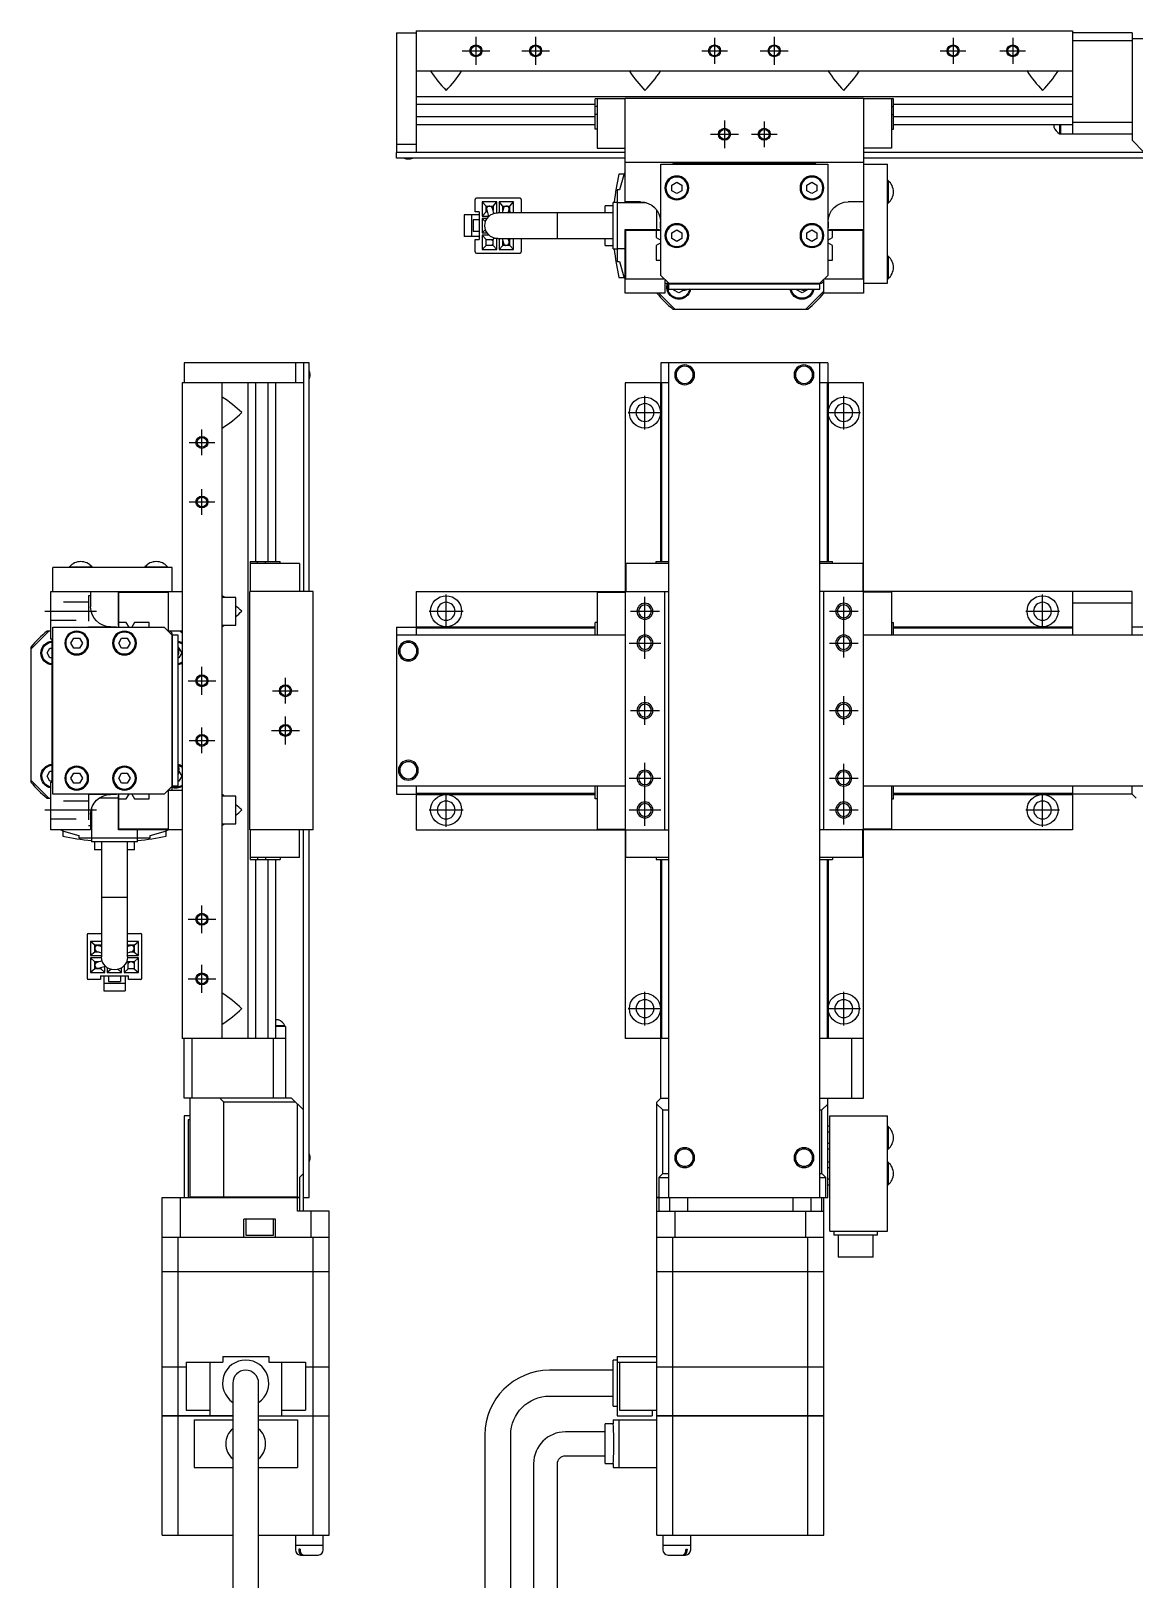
# Model space of a CAD drawing. Extents: x 0 to 1016, y -8 to 595.
# Drawn here: x 0 to 277.4, y 200.9 to 590.4 of the extents above; entities that cross this region are included whole.
import ezdxf

# ---------------------------------------------------------------- set-up
doc = ezdxf.new("R2010")
doc.units = 0
doc.header["$LTSCALE"] = 0.5
doc.linetypes.add('CENTER', pattern=[50.8, 31.75, -6.35, 6.35, -6.35])
doc.linetypes.add('DASHED', pattern=[19.05, 12.7, -6.35])
for name, color, linetype in [('MSM_CENTER', 1, 'CENTER'), ('MSM_CONTINUOUS', 7, 'CONTINUOUS'), ('MSM_DASHED', 4, 'DASHED'), ('MSM_NARROW', 5, 'CONTINUOUS')]:
    doc.layers.add(name, color=color, linetype=linetype)

msp = doc.modelspace()

# ---------------------------------------------------------------- linework, layer by layer
at = {"layer": 'MSM_CENTER'}
for p, q in [((111.91, 588.92), (111.91, 581.92)), ((126.91, 588.92), (126.91, 581.92)), ((171.91, 588.65), (171.91, 582.19)), ((186.91, 588.92), (186.91, 581.92)), ((231.91, 588.65), (231.91, 582.19)), ((246.91, 588.65), (246.91, 582.19)), ((108.41, 585.42), (115.41, 585.42)), ((123.41, 585.42), (130.41, 585.42)), ((168.68, 585.42), (175.14, 585.42)), ((183.41, 585.42), (190.41, 585.42)), ((228.68, 585.42), (235.14, 585.42)), ((243.68, 585.42), (250.14, 585.42)), ((174.41, 567.92), (174.41, 560.92)), ((184.41, 567.65), (184.41, 561.19)), ((170.91, 564.42), (177.91, 564.42)), ((181.18, 564.42), (187.64, 564.42)), ((154.41, 490.14), (154.41, 498.64)), ((204.41, 490.14), (204.41, 498.64)), ((150.16, 494.39), (158.66, 494.39)), ((200.16, 494.39), (208.66, 494.39)), ((43, 483.66), (43, 490.12)), ((39.77, 486.89), (46.23, 486.89)), ((39.77, 471.89), (46.23, 471.89)), ((43, 468.66), (43, 475.12)), ((104.41, 440.14), (104.41, 448.64)), ((154.41, 432.39), (154.41, 448.01)), ((204.41, 432.77), (204.41, 448.01)), ((254.41, 440.14), (254.41, 448.64)), ((3.5, 444.39), (16.5, 444.39)), ((100.16, 444.39), (108.66, 444.39)), ((150.79, 444.39), (158.03, 444.39)), ((200.79, 444.39), (208.03, 444.39)), ((250.16, 444.39), (258.66, 444.39)), ((150.41, 436.39), (158.41, 436.39)), ((200.79, 436.39), (208.03, 436.39)), ((43, 423.39), (43, 430.39)), ((39.5, 426.89), (46.5, 426.89)), ((64, 421.16), (64, 427.62)), ((60.77, 424.39), (67.23, 424.39)), ((154.41, 415.77), (154.41, 423.01)), ((204.41, 415.77), (204.41, 423.01)), ((64, 410.89), (64, 417.89)), ((150.79, 419.39), (158.03, 419.39)), ((200.79, 419.39), (208.03, 419.39)), ((43, 408.66), (43, 415.12)), ((60.5, 414.39), (67.5, 414.39)), ((39.77, 411.89), (46.23, 411.89)), ((154.41, 390.39), (154.41, 406.39)), ((204.41, 390.77), (204.41, 406.01)), ((150.41, 402.39), (158.41, 402.39)), ((200.79, 402.39), (208.03, 402.39)), ((104.41, 390.14), (104.41, 398.64)), ((254.41, 390.14), (254.41, 398.64)), ((3.5, 394.39), (16.5, 394.39)), ((100.16, 394.39), (108.66, 394.39)), ((150.41, 394.39), (158.41, 394.39)), ((200.79, 394.39), (208.03, 394.39)), ((250.16, 394.39), (258.66, 394.39)), ((43, 363.39), (43, 370.39)), ((39.5, 366.89), (46.5, 366.89)), ((43, 348.39), (43, 355.39)), ((39.5, 351.89), (46.5, 351.89)), ((154.41, 340.14), (154.41, 348.64)), ((204.41, 340.14), (204.41, 348.64)), ((150.16, 344.39), (158.66, 344.39)), ((200.16, 344.39), (208.66, 344.39))]:
    msp.add_line(p, q, dxfattribs=at)
at = {"layer": 'MSM_CONTINUOUS'}
for p, q in [((91.91, 589.92), (96.91, 589.92)), ((91.91, 589.92), (91.91, 559.92)), ((96.91, 590.42), (261.91, 590.42)), ((96.91, 590.42), (96.91, 559.92)), ((261.91, 590.42), (261.91, 564.42)), ((276.91, 589.92), (261.91, 589.92)), ((276.91, 589.92), (276.91, 562.92)), ((281.41, 588.42), (276.91, 588.42)), ((276.91, 587.92), (261.91, 587.92)), ((96.91, 580.42), (261.91, 580.42)), ((100.67, 580.42), (100.51, 580.29)), ((108.15, 580.42), (108.31, 580.29)), ((150.67, 580.42), (150.51, 580.29)), ((158.15, 580.42), (158.31, 580.29)), ((200.67, 580.42), (200.51, 580.29)), ((208.15, 580.42), (208.31, 580.29)), ((250.67, 580.42), (250.51, 580.29)), ((258.15, 580.42), (258.31, 580.29)), ((96.91, 573.92), (261.91, 573.92)), ((141.91, 565.72), (141.91, 573.32)), ((149.41, 573.32), (141.91, 573.32)), ((142.41, 573.32), (142.41, 560.92)), ((209.41, 573.42), (149.41, 573.42)), ((149.41, 547.42), (149.41, 573.42)), ((209.41, 573.42), (209.41, 524.42)), ((216.91, 573.32), (209.41, 573.32)), ((216.41, 573.32), (216.41, 560.92)), ((216.91, 565.72), (216.91, 573.32)), ((96.91, 571.96), (141.91, 571.96)), ((96.91, 568.88), (141.91, 568.88)), ((142.41, 571.45), (141.91, 571.45)), ((142.41, 569.4), (141.91, 569.4)), ((216.41, 571.45), (216.91, 571.45)), ((216.41, 569.4), (216.91, 569.4)), ((216.91, 571.96), (261.91, 571.96)), ((216.91, 568.88), (261.91, 568.88)), ((96.91, 566.92), (141.91, 566.92)), ((142.41, 565.72), (141.91, 565.72)), ((216.41, 565.72), (216.91, 565.72)), ((216.91, 566.92), (261.91, 566.92)), ((257.26, 566.92), (257.26, 566.21)), ((258.71, 566.92), (258.71, 564.56)), ((258.91, 566.92), (258.91, 564.42)), ((276.91, 567.42), (261.91, 567.42)), ((91.91, 561.92), (96.91, 561.92)), ((258.71, 564.56), (258.91, 564.56)), ((276.91, 564.42), (258.91, 564.42)), ((279.91, 559.92), (276.91, 562.92)), ((91.91, 559.92), (149.41, 559.92)), ((91.91, 559.82), (92.01, 559.92)), ((91.91, 558.42), (91.91, 559.82)), ((149.41, 558.42), (91.91, 558.42)), ((142.41, 560.92), (149.41, 560.92)), ((149.41, 557.42), (209.41, 557.42)), ((161.41, 557.42), (161.41, 557.12)), ((161.41, 557.12), (197.41, 557.12)), ((161.66, 557.12), (161.66, 557.42)), ((164.16, 557.42), (164.16, 557.12)), ((192.66, 557.12), (192.66, 557.42)), ((195.16, 557.42), (195.16, 557.12)), ((197.41, 557.12), (197.41, 557.42)), ((216.41, 560.92), (209.41, 560.92)), ((209.41, 559.92), (310.41, 559.92)), ((301.91, 558.42), (209.41, 558.42)), ((149.16, 554.42), (147.84, 554.42)), ((149.11, 554.25), (148.01, 550.42)), ((158.41, 528.92), (158.41, 556.92)), ((158.41, 556.92), (200.41, 556.92)), ((200.41, 556.92), (200.41, 528.92)), ((209.41, 556.92), (215.41, 556.92)), ((215.41, 526.92), (215.41, 556.92)), ((148.01, 550.42), (147.41, 550.42)), ((147.41, 550.42), (147.41, 532.42)), ((161.16, 551.64), (162.41, 552.36)), ((161.16, 550.2), (161.16, 551.64)), ((162.41, 549.48), (161.16, 550.2)), ((162.41, 552.36), (163.66, 551.64)), ((163.66, 550.2), (162.41, 549.48)), ((163.66, 551.64), (163.66, 550.2)), ((195.16, 551.64), (196.41, 552.36)), ((195.16, 550.2), (195.16, 551.64)), ((196.41, 549.48), (195.16, 550.2)), ((196.41, 552.36), (197.66, 551.64)), ((197.66, 550.2), (196.41, 549.48)), ((197.66, 551.64), (197.66, 550.2)), ((215.57, 552.77), (215.41, 552.77)), ((215.57, 552.77), (215.57, 547.07)), ((111.71, 544.92), (111.71, 548.02)), ((123.01, 548.32), (112.01, 548.32)), ((117.16, 547.42), (113.51, 547.42)), ((113.51, 547.42), (113.51, 543.82)), ((114.46, 546.37), (113.51, 547.42)), ((114.46, 544.87), (114.46, 546.37)), ((114.46, 546.37), (116.21, 546.37)), ((114.61, 545.42), (115.09, 543.7)), ((115.84, 546.37), (116.21, 546)), ((116.42, 544.52), (116.06, 545.82)), ((116.21, 546.37), (117.16, 547.42)), ((116.21, 546.37), (116.21, 545.28)), ((117.16, 544.66), (117.16, 547.42)), ((121.31, 547.42), (117.76, 547.42)), ((117.76, 547.42), (117.76, 544.67)), ((118.66, 546.37), (117.76, 547.42)), ((118.82, 545.83), (118.47, 544.67)), ((118.66, 545.31), (118.66, 546.37)), ((118.66, 546.37), (120.41, 546.37)), ((120.04, 546.37), (120.41, 546)), ((120.04, 544.67), (120.25, 545.41)), ((120.41, 546.37), (121.31, 547.42)), ((120.41, 544.87), (120.41, 546.37)), ((121.31, 544.67), (121.31, 547.42)), ((123.31, 548.02), (123.31, 544.67)), ((144.41, 544.67), (144.41, 546.42)), ((146.41, 546.42), (144.41, 546.42)), ((146.41, 535.6), (146.41, 547.24)), ((147.41, 547.24), (146.41, 547.24)), ((154.76, 547.2), (147.41, 547.2)), ((153.31, 547.42), (149.41, 547.42)), ((209.41, 547.42), (205.51, 547.42)), ((215.41, 547.07), (215.57, 547.07)), ((112.71, 544.12), (108.91, 544.12)), ((108.91, 544.12), (108.91, 538.72)), ((110.82, 544.12), (110.82, 538.72)), ((111.21, 542.92), (111.21, 539.92)), ((112.71, 542.92), (111.21, 542.92)), ((112.71, 544.92), (111.71, 544.92)), ((112.71, 544.92), (112.71, 537.92)), ((114.46, 544.87), (113.51, 543.82)), ((113.51, 543.82), (115.06, 543.82)), ((114.7, 543.22), (113.51, 543.22)), ((113.51, 543.22), (113.51, 539.62)), ((114.3, 542.35), (113.51, 543.22)), ((114.77, 544.87), (114.46, 544.87)), ((116.37, 544.69), (116.51, 544.54)), ((146.41, 544.67), (117.41, 544.67)), ((120.09, 544.87), (120.41, 544.87)), ((120.41, 545.25), (120.12, 544.96)), ((120.41, 544.87), (120.58, 544.67)), ((132.41, 538.17), (132.41, 544.67)), ((157.41, 540.42), (157.41, 545.28)), ((157.41, 545.28), (157.41, 545.28)), ((158.31, 540.92), (158.31, 542.42)), ((200.51, 542.42), (200.51, 540.92)), ((112.71, 538.72), (108.91, 538.72)), ((112.71, 539.92), (111.21, 539.92)), ((111.71, 537.92), (112.71, 537.92)), ((111.71, 534.82), (111.71, 537.92)), ((114.3, 540.49), (113.51, 539.62)), ((113.51, 539.62), (114.7, 539.62)), ((113.51, 539.02), (113.51, 535.42)), ((114.46, 537.97), (113.51, 539.02)), ((115.22, 539.02), (113.51, 539.02)), ((114.46, 537.97), (116.21, 537.97)), ((114.46, 536.47), (114.46, 537.97)), ((115.84, 537.97), (116.21, 537.6)), ((116.21, 537.97), (116.51, 538.3)), ((116.21, 536.47), (116.21, 537.97)), ((117.16, 535.42), (117.16, 538.18)), ((117.41, 538.17), (146.41, 538.17)), ((117.76, 538.17), (117.76, 535.42)), ((118.47, 538.17), (118.82, 537.01)), ((120.25, 537.43), (120.04, 538.17)), ((120.41, 537.97), (120.09, 537.97)), ((120.12, 537.89), (120.41, 537.6)), ((120.41, 537.97), (120.58, 538.17)), ((120.41, 536.47), (120.41, 537.97)), ((121.31, 535.42), (121.31, 538.17)), ((123.31, 538.17), (123.31, 534.82)), ((144.41, 536.42), (144.41, 538.17)), ((149.41, 524.42), (149.41, 540.42)), ((149.41, 540.42), (158.01, 540.42)), ((149.61, 527.92), (149.61, 540.32)), ((149.61, 540.32), (158.41, 540.32)), ((157.21, 540.32), (157.21, 538.45)), ((157.21, 538.45), (158.4, 537.76)), ((158.01, 540.42), (158.01, 540.32)), ((158.41, 540.92), (158.31, 540.92)), ((161.16, 539.64), (162.41, 540.36)), ((161.16, 538.2), (161.16, 539.64)), ((162.41, 537.48), (161.16, 538.2)), ((162.41, 540.36), (163.66, 539.64)), ((163.66, 538.2), (162.41, 537.48)), ((163.66, 539.64), (163.66, 538.2)), ((195.16, 539.64), (196.41, 540.36)), ((195.16, 538.2), (195.16, 539.64)), ((196.41, 537.48), (195.16, 538.2)), ((196.41, 540.36), (197.66, 539.64)), ((197.66, 538.2), (196.41, 537.48)), ((197.66, 539.64), (197.66, 538.2)), ((200.51, 540.92), (200.41, 540.92)), ((200.41, 540.32), (209.21, 540.32)), ((200.42, 537.76), (201.61, 538.45)), ((200.81, 540.32), (200.81, 540.42)), ((200.81, 540.42), (209.41, 540.42)), ((201.61, 538.45), (201.61, 540.32)), ((209.21, 540.32), (209.21, 527.92)), ((112.01, 534.52), (123.01, 534.52)), ((114.46, 536.47), (113.51, 535.42)), ((113.51, 535.42), (117.16, 535.42)), ((116.21, 536.47), (114.46, 536.47)), ((116.21, 536.85), (115.84, 536.47)), ((116.21, 536.47), (117.16, 535.42)), ((118.66, 536.47), (117.76, 535.42)), ((117.76, 535.42), (121.31, 535.42)), ((118.66, 536.47), (118.66, 537.53)), ((120.41, 536.47), (118.66, 536.47)), ((120.41, 536.85), (120.04, 536.47)), ((120.41, 536.47), (121.31, 535.42)), ((144.41, 536.42), (146.41, 536.42)), ((146.41, 535.6), (147.41, 535.6)), ((147.41, 535.64), (149.41, 535.64)), ((158.4, 537.08), (157.21, 536.4)), ((157.21, 536.4), (157.21, 532.72)), ((201.61, 536.4), (200.42, 537.08)), ((201.61, 532.72), (201.61, 536.4)), ((215.57, 533.77), (215.41, 533.77)), ((215.57, 533.77), (215.57, 528.07)), ((147.41, 532.42), (148.01, 532.42)), ((148.01, 532.42), (149.11, 528.59)), ((157.21, 532.72), (158.41, 532.72)), ((200.41, 532.72), (201.61, 532.72)), ((147.84, 528.42), (149.16, 528.42)), ((159.41, 527.92), (149.61, 527.92)), ((160.41, 526.92), (158.41, 528.92)), ((159.61, 527.72), (159.41, 527.72)), ((159.41, 527.72), (159.41, 524.42)), ((159.41, 526.92), (198.91, 526.92)), ((160.41, 525.42), (160.41, 526.92)), ((160.41, 526.82), (198.41, 526.82)), ((200.41, 528.92), (198.41, 526.92)), ((198.41, 525.42), (198.41, 526.92)), ((198.91, 526.92), (199.41, 527.42)), ((199.41, 527.72), (199.21, 527.72)), ((209.21, 527.92), (199.41, 527.92)), ((199.41, 524.42), (199.41, 527.72)), ((209.41, 526.92), (215.41, 526.92)), ((215.41, 528.07), (215.57, 528.07)), ((159.41, 524.42), (149.41, 524.42)), ((157.91, 524.42), (161.91, 520.42)), ((160.41, 525.42), (198.41, 525.42)), ((161.66, 525.2), (161.66, 525.42)), ((162.91, 524.48), (161.66, 525.2)), ((164.16, 525.2), (162.91, 524.48)), ((164.16, 525.23), (164.16, 525.2)), ((192.66, 525.2), (192.66, 525.42)), ((193.91, 524.48), (192.66, 525.2)), ((195.16, 525.2), (193.91, 524.48)), ((194.91, 520.42), (199.41, 524.92)), ((195.16, 525.31), (195.16, 525.2)), ((209.41, 524.42), (199.41, 524.42)), ((161.44, 520.42), (195.38, 520.42)), ((38.5, 506.89), (38.5, 501.89)), ((68.5, 506.89), (38.5, 506.89)), ((66.5, 506.89), (66.5, 501.89)), ((68.5, 506.89), (68.5, 449.39)), ((68.6, 506.89), (68.5, 506.79)), ((70, 506.89), (68.6, 506.89)), ((70, 449.39), (70, 506.89)), ((158.41, 506.89), (158.41, 501.89)), ((200.41, 506.89), (158.41, 506.89)), ((160.41, 296.89), (160.41, 506.89)), ((198.41, 296.89), (198.41, 506.89)), ((200.41, 506.89), (200.41, 501.89)), ((38, 501.89), (38, 336.89)), ((68.5, 501.89), (38, 501.89)), ((48, 501.89), (48, 336.89)), ((54.5, 501.89), (54.5, 336.89)), ((56.46, 501.89), (56.46, 456.89)), ((59.54, 501.89), (59.54, 456.89)), ((61.5, 501.89), (61.5, 456.89)), ((149.41, 501.89), (149.41, 336.89)), ((160.41, 501.89), (149.41, 501.89)), ((158.31, 501.89), (158.31, 456.89)), ((158.61, 501.89), (158.61, 456.89)), ((209.41, 501.89), (198.41, 501.89)), ((200.21, 501.89), (200.21, 456.89)), ((200.51, 501.89), (200.51, 456.89)), ((209.41, 321.89), (209.41, 501.89)), ((48, 498.13), (48.13, 498.29)), ((48, 490.65), (48.13, 490.49)), ((55.1, 456.89), (55.1, 449.39)), ((55.1, 456.89), (62.7, 456.89)), ((67.5, 456.39), (55.1, 456.39)), ((56.97, 456.39), (56.97, 456.89)), ((59.02, 456.39), (59.02, 456.89)), ((62.7, 456.39), (62.7, 456.89)), ((67.5, 456.39), (67.5, 449.39)), ((149.61, 456.39), (149.61, 449.39)), ((160.41, 456.39), (149.61, 456.39)), ((157.21, 456.39), (157.21, 456.89)), ((157.21, 456.89), (160.41, 456.89)), ((198.41, 456.89), (201.61, 456.89)), ((209.21, 456.39), (198.41, 456.39)), ((201.61, 456.39), (201.61, 456.89)), ((209.21, 456.39), (209.21, 449.39)), ((5.5, 449.39), (5.5, 455.39)), ((35.5, 455.39), (5.5, 455.39)), ((9.65, 455.55), (15.35, 455.55)), ((9.65, 455.55), (9.65, 455.39)), ((15.35, 455.39), (15.35, 455.55)), ((28.65, 455.55), (34.35, 455.55)), ((28.65, 455.55), (28.65, 455.39)), ((34.35, 455.39), (34.35, 455.55)), ((35.5, 449.39), (35.5, 455.39)), ((5, 437.39), (5, 449.39)), ((5, 449.39), (38, 449.39)), ((15, 449.39), (15, 445.49)), ((22, 440.79), (22, 449.39)), ((22.1, 440.39), (22.1, 449.19)), ((22.1, 449.19), (34.5, 449.19)), ((34.5, 449.19), (34.5, 439.39)), ((48, 448.13), (48.13, 448.29)), ((55, 389.39), (55, 449.39)), ((71, 449.39), (55, 449.39)), ((71, 389.39), (71, 449.39)), ((96.91, 449.39), (96.91, 438.39)), ((96.91, 449.39), (160.41, 449.39)), ((142.41, 449.19), (149.41, 449.19)), ((142.41, 449.19), (142.41, 438.39)), ((159.41, 389.39), (159.41, 449.39)), ((276.91, 449.39), (198.41, 449.39)), ((199.41, 389.39), (199.41, 449.39)), ((216.41, 449.19), (209.41, 449.19)), ((216.41, 449.19), (216.41, 438.39)), ((261.91, 449.39), (261.91, 438.39)), ((276.91, 438.39), (276.91, 449.39)), ((51.5, 447.89), (48, 447.89)), ((51.5, 440.89), (51.5, 447.89)), ((276.91, 446.39), (261.91, 446.39)), ((5.5, 398.39), (5.5, 440.39)), ((5.5, 440.39), (33.5, 440.39)), ((20, 440.49), (21.5, 440.49)), ((21.5, 440.49), (21.5, 440.39)), ((22.1, 440.79), (22, 440.79)), ((23.97, 441.59), (22.1, 441.59)), ((24.66, 440.4), (23.97, 441.59)), ((26.02, 441.59), (25.34, 440.4)), ((29.7, 441.59), (26.02, 441.59)), ((29.7, 440.39), (29.7, 441.59)), ((33.5, 440.39), (35.5, 438.39)), ((48, 440.89), (51.5, 440.89)), ((48, 440.65), (48.13, 440.49)), ((91.91, 440.39), (91.91, 398.39)), ((91.91, 440.39), (96.91, 440.39)), ((96.91, 440.49), (141.91, 440.49)), ((142.41, 441.59), (141.91, 441.59)), ((141.91, 438.39), (141.91, 441.59)), ((216.41, 441.59), (216.91, 441.59)), ((216.91, 438.39), (216.91, 441.59)), ((216.91, 440.49), (261.91, 440.49)), ((301.91, 440.39), (276.91, 440.39)), ((4.5, 439.39), (0, 434.89)), ((5, 439.39), (4.03, 439.39)), ((5.3, 437.39), (5, 437.39)), ((5.3, 401.39), (5.3, 437.39)), ((10.06, 436.39), (10.78, 437.64)), ((10.78, 435.14), (10.06, 436.39)), ((10.78, 437.64), (12.22, 437.64)), ((12.22, 437.64), (12.94, 436.39)), ((12.94, 436.39), (12.22, 435.14)), ((22.06, 436.39), (22.78, 437.64)), ((22.78, 435.14), (22.06, 436.39)), ((22.78, 437.64), (24.22, 437.64)), ((24.22, 437.64), (24.94, 436.39)), ((24.94, 436.39), (24.22, 435.14)), ((34.7, 439.39), (34.7, 439.19)), ((38, 439.39), (34.7, 439.39)), ((35.5, 438.89), (35, 439.39)), ((35.5, 399.39), (35.5, 438.89)), ((37, 438.39), (35.5, 438.39)), ((35.6, 400.39), (35.6, 438.39)), ((37, 400.39), (37, 438.39)), ((38, 438.89), (37.5, 439.39)), ((149.41, 438.39), (91.91, 438.39)), ((96.91, 440.19), (141.91, 440.19)), ((301.91, 438.39), (209.41, 438.39)), ((216.91, 440.19), (261.91, 440.19)), ((0, 435.36), (0, 401.42)), ((4.06, 433.89), (4.78, 435.14)), ((4.78, 432.64), (4.06, 433.89)), ((4.78, 435.14), (5.3, 435.14)), ((5.3, 432.64), (4.78, 432.64)), ((12.22, 435.14), (10.78, 435.14)), ((24.22, 435.14), (22.78, 435.14)), ((37.22, 432.64), (37, 432.64)), ((37.11, 435.14), (37.22, 435.14)), ((37.22, 435.14), (37.94, 433.89)), ((37.94, 433.89), (37.22, 432.64)), ((0, 401.89), (4.5, 397.39)), ((4.06, 402.89), (4.78, 404.14)), ((4.78, 401.64), (4.06, 402.89)), ((4.78, 404.14), (5.3, 404.14)), ((5.3, 401.64), (4.78, 401.64)), ((5, 389.39), (5, 401.39)), ((5, 401.39), (5.3, 401.39)), ((10.06, 402.39), (10.78, 403.64)), ((10.78, 401.14), (10.06, 402.39)), ((10.78, 403.64), (12.22, 403.64)), ((12.22, 403.64), (12.94, 402.39)), ((12.94, 402.39), (12.22, 401.14)), ((22.06, 402.39), (22.78, 403.64)), ((22.78, 401.14), (22.06, 402.39)), ((22.78, 403.64), (24.22, 403.64)), ((24.22, 403.64), (24.94, 402.39)), ((24.94, 402.39), (24.22, 401.14)), ((37.22, 401.64), (37, 401.64)), ((37.19, 404.14), (37.22, 404.14)), ((37.22, 404.14), (37.94, 402.89)), ((37.94, 402.89), (37.22, 401.64)), ((4.03, 397.39), (5, 397.39)), ((33.5, 398.39), (5.5, 398.39)), ((12.22, 401.14), (10.78, 401.14)), ((22, 397.39), (17.14, 397.39)), ((17.14, 397.39), (17.14, 397.39)), ((21.5, 398.29), (20, 398.29)), ((21.5, 398.39), (21.5, 398.29)), ((22, 389.39), (22, 397.99)), ((22, 397.99), (22.1, 397.99)), ((22.1, 389.59), (22.1, 398.39)), ((24.22, 401.14), (22.78, 401.14)), ((23.97, 397.19), (24.66, 398.38)), ((25.34, 398.38), (26.02, 397.19)), ((29.7, 397.19), (29.7, 398.39)), ((35.5, 400.39), (33.5, 398.39)), ((34.5, 399.39), (34.5, 389.59)), ((34.7, 399.59), (34.7, 399.39)), ((34.7, 399.39), (38, 399.39)), ((37, 400.39), (35.5, 400.39)), ((48, 398.13), (48.13, 398.29)), ((51.5, 397.89), (48, 397.89)), ((51.5, 390.89), (51.5, 397.89)), ((149.41, 400.39), (91.91, 400.39)), ((91.91, 398.39), (96.91, 398.39)), ((96.91, 400.39), (96.91, 389.39)), ((96.91, 398.59), (141.91, 398.59)), ((96.91, 398.29), (141.91, 398.29)), ((141.91, 397.19), (141.91, 400.39)), ((142.41, 400.39), (142.41, 389.59)), ((301.91, 400.39), (209.41, 400.39)), ((216.41, 400.39), (216.41, 389.59)), ((216.91, 397.19), (216.91, 400.39)), ((216.91, 398.59), (261.91, 398.59)), ((216.91, 398.29), (261.91, 398.29)), ((261.91, 400.39), (261.91, 389.39)), ((276.91, 398.39), (261.91, 398.39)), ((276.91, 398.39), (276.91, 400.39)), ((276.91, 398.39), (277.91, 397.39)), ((15.22, 394.74), (15.22, 387.39)), ((22.1, 397.19), (23.97, 397.19)), ((26.02, 397.19), (29.7, 397.19)), ((142.41, 397.19), (141.91, 397.19)), ((216.41, 397.19), (216.91, 397.19)), ((15, 393.29), (15, 389.39)), ((34.5, 389.59), (22.1, 389.59)), ((48, 390.89), (51.5, 390.89)), ((48, 390.65), (48.13, 390.49)), ((142.41, 389.59), (149.41, 389.59)), ((216.41, 389.59), (209.41, 389.59)), ((15, 389.39), (5, 389.39)), ((8, 389.14), (8, 387.82)), ((8.17, 389.09), (12, 387.99)), ((12, 387.99), (12, 387.39)), ((12, 387.39), (30, 387.39)), ((15.18, 387.39), (15.18, 386.39)), ((26.82, 386.39), (15.18, 386.39)), ((16, 386.39), (16, 384.39)), ((17.75, 386.39), (17.75, 357.39)), ((38, 389.39), (22, 389.39)), ((24.25, 357.39), (24.25, 386.39)), ((26, 384.39), (26, 386.39)), ((26.78, 387.39), (26.78, 389.39)), ((26.82, 386.39), (26.82, 387.39)), ((30, 387.99), (33.83, 389.09)), ((30, 387.39), (30, 387.99)), ((34, 387.82), (34, 389.14)), ((71, 389.39), (55, 389.39)), ((55.1, 389.39), (55.1, 381.89)), ((67.5, 382.39), (67.5, 389.39)), ((68.5, 293.39), (68.5, 389.39)), ((70, 296.89), (70, 389.39)), ((96.91, 389.39), (160.41, 389.39)), ((149.61, 382.39), (149.61, 389.39)), ((261.91, 389.39), (198.41, 389.39)), ((209.21, 382.39), (209.21, 389.39)), ((17.75, 384.39), (16, 384.39)), ((26, 384.39), (24.25, 384.39)), ((67.5, 382.39), (55.1, 382.39)), ((55.1, 381.89), (62.7, 381.89)), ((56.46, 381.89), (56.46, 336.89)), ((56.97, 382.39), (56.97, 381.89)), ((59.02, 382.39), (59.02, 381.89)), ((59.54, 381.89), (59.54, 336.89)), ((61.5, 381.89), (61.5, 336.89)), ((62.7, 382.39), (62.7, 381.89)), ((160.41, 382.39), (149.61, 382.39)), ((157.21, 382.39), (157.21, 381.89)), ((157.21, 381.89), (160.41, 381.89)), ((158.31, 381.89), (158.31, 336.89)), ((158.61, 381.89), (158.61, 336.89)), ((209.21, 382.39), (198.41, 382.39)), ((198.41, 381.89), (201.61, 381.89)), ((200.21, 381.89), (200.21, 336.89)), ((200.51, 381.89), (200.51, 336.89)), ((201.61, 382.39), (201.61, 381.89)), ((24.25, 372.39), (17.75, 372.39)), ((14.1, 362.99), (14.1, 351.99)), ((14.4, 363.29), (17.75, 363.29)), ((24.25, 363.29), (27.6, 363.29)), ((27.9, 351.99), (27.9, 362.99)), ((17.75, 361.29), (15, 361.29)), ((15, 361.29), (15, 357.74)), ((16.05, 360.39), (15, 361.29)), ((16.05, 358.64), (15, 357.74)), ((17.55, 360.39), (16.05, 360.39)), ((16.05, 358.64), (16.05, 360.39)), ((16.05, 360.02), (16.42, 360.39)), ((17.11, 358.64), (16.05, 358.64)), ((16.59, 358.8), (17.75, 358.45)), ((17.75, 360.02), (17.01, 360.24)), ((17.17, 360.39), (17.46, 360.1)), ((17.55, 360.39), (17.75, 360.56)), ((17.55, 360.08), (17.55, 360.39)), ((27, 361.29), (24.25, 361.29)), ((24.45, 360.39), (24.25, 360.56)), ((24.99, 360.24), (24.25, 360.02)), ((24.25, 358.45), (25.41, 358.8)), ((24.45, 360.39), (24.45, 360.08)), ((25.95, 360.39), (24.45, 360.39)), ((24.54, 360.1), (24.82, 360.39)), ((25.95, 358.64), (24.89, 358.64)), ((25.57, 360.39), (25.95, 360.02)), ((25.95, 360.39), (27, 361.29)), ((25.95, 360.39), (25.95, 358.64)), ((25.95, 358.64), (27, 357.74)), ((27, 357.74), (27, 361.29)), ((15, 357.74), (17.75, 357.74)), ((17.76, 357.14), (15, 357.14)), ((15, 357.14), (15, 353.49)), ((16.05, 356.19), (15, 357.14)), ((17.14, 356.19), (16.05, 356.19)), ((16.05, 355.82), (16.42, 356.19)), ((16.05, 354.44), (16.05, 356.19)), ((17.9, 356.4), (16.6, 356.04)), ((17, 354.59), (18.72, 355.07)), ((17.55, 354.75), (17.55, 354.44)), ((17.73, 356.36), (17.88, 356.49)), ((18.6, 353.49), (18.6, 355.04)), ((19.2, 354.69), (19.2, 353.49)), ((22.8, 353.49), (22.8, 354.69)), ((23.4, 355.2), (23.4, 353.49)), ((24.45, 356.19), (24.12, 356.49)), ((27, 357.14), (24.24, 357.14)), ((24.25, 357.74), (27, 357.74)), ((25.95, 356.19), (24.45, 356.19)), ((24.45, 355.82), (24.82, 356.19)), ((24.45, 354.44), (24.45, 356.19)), ((25.57, 356.19), (25.95, 355.82)), ((25.95, 356.19), (27, 357.14)), ((25.95, 356.19), (25.95, 354.44)), ((27, 353.49), (27, 357.14)), ((17.5, 351.69), (14.4, 351.69)), ((16.05, 354.44), (15, 353.49)), ((15, 353.49), (18.6, 353.49)), ((17.55, 354.44), (16.05, 354.44)), ((17.5, 352.69), (17.5, 351.69)), ((17.5, 352.69), (24.5, 352.69)), ((17.55, 354.44), (18.6, 353.49)), ((18.3, 352.69), (18.3, 348.89)), ((18.3, 350.8), (23.7, 350.8)), ((20.07, 354.28), (19.2, 353.49)), ((19.2, 353.49), (22.8, 353.49)), ((19.5, 352.69), (19.5, 351.19)), ((19.5, 351.19), (22.5, 351.19)), ((21.93, 354.28), (22.8, 353.49)), ((22.5, 352.69), (22.5, 351.19)), ((24.45, 354.44), (23.4, 353.49)), ((23.4, 353.49), (27, 353.49)), ((23.7, 352.69), (23.7, 348.89)), ((25.95, 354.44), (24.45, 354.44)), ((24.5, 351.69), (24.5, 352.69)), ((27.6, 351.69), (24.5, 351.69)), ((25.95, 354.44), (27, 353.49)), ((18.3, 348.89), (23.7, 348.89)), ((48, 348.13), (48.13, 348.29)), ((48, 340.65), (48.13, 340.49)), ((62.21, 341.54), (61.5, 341.54)), ((63.86, 340.09), (61.5, 340.09)), ((64, 339.89), (61.5, 339.89)), ((63.86, 339.89), (63.86, 340.09)), ((64, 339.89), (64, 321.89)), ((64, 336.89), (38, 336.89)), ((38.5, 321.89), (38.5, 336.89)), ((40.5, 321.89), (40.5, 336.89)), ((61, 321.89), (61, 336.89)), ((160.41, 336.89), (149.41, 336.89)), ((158.41, 321.89), (158.41, 336.89)), ((209.41, 336.89), (198.41, 336.89)), ((206.41, 321.89), (206.41, 336.89)), ((65.5, 321.89), (38.5, 321.89)), ((40, 296.99), (40, 321.89)), ((47.5, 321.89), (48.5, 320.89)), ((48.5, 296.99), (48.5, 320.89)), ((66.5, 320.89), (48.5, 320.89)), ((65.5, 321.89), (68.5, 318.89)), ((67, 296.99), (67, 320.39)), ((158.41, 321.89), (157.41, 320.89)), ((157.41, 296.99), (157.41, 320.89)), ((157.41, 320.39), (158.91, 318.89)), ((158.41, 321.89), (160.41, 321.89)), ((198.41, 321.89), (209.41, 321.89)), ((198.91, 318.89), (200.41, 320.39)), ((200.41, 296.89), (200.41, 321.89)), ((40, 317.39), (38.5, 317.39)), ((38.5, 317.39), (38.5, 296.89)), ((39.5, 316.39), (39.5, 296.89)), ((40, 316.39), (39.5, 316.39)), ((158.91, 318.89), (160.41, 318.89)), ((158.91, 302.89), (158.91, 318.89)), ((198.41, 318.89), (198.91, 318.89)), ((198.91, 302.89), (198.91, 318.89)), ((200.91, 317.39), (215.41, 317.39)), ((200.91, 288.39), (200.91, 317.39)), ((215.41, 288.39), (215.41, 317.39)), ((200.91, 314.78), (200.41, 314.78)), ((200.91, 313.33), (200.41, 313.33)), ((215.57, 314.74), (215.41, 314.74)), ((215.57, 314.74), (215.57, 309.04)), ((200.91, 310.45), (200.41, 310.45)), ((200.91, 309), (200.41, 309)), ((215.41, 309.04), (215.57, 309.04)), ((200.91, 305.78), (200.41, 305.78)), ((200.91, 304.33), (200.41, 304.33)), ((215.57, 305.74), (215.41, 305.74)), ((215.57, 305.74), (215.57, 300.04)), ((68.5, 302.89), (67.5, 301.89)), ((67.5, 301.89), (67.5, 293.39)), ((158.91, 302.89), (157.91, 301.89)), ((157.91, 301.89), (160.41, 301.89)), ((157.91, 301.89), (157.91, 296.98)), ((158.91, 302.89), (160.41, 302.89)), ((198.41, 302.89), (198.91, 302.89)), ((198.41, 301.89), (199.91, 301.89)), ((199.91, 301.89), (198.91, 302.89)), ((199.91, 296.89), (199.91, 301.89)), ((200.91, 301.45), (200.41, 301.45)), ((200.91, 300), (200.41, 300)), ((215.41, 300.04), (215.57, 300.04)), ((33, 278.19), (33, 296.89)), ((33, 296.89), (67.5, 296.89)), ((37.5, 296.89), (37.5, 286.89)), ((40.1, 296.89), (40, 296.99)), ((48.49, 296.98), (40.01, 296.98)), ((48.5, 296.99), (48.49, 296.98)), ((48.49, 296.98), (48.53, 296.89)), ((67, 296.99), (48.5, 296.99)), ((67.01, 296.98), (66.97, 296.89)), ((67.01, 296.98), (67, 296.99)), ((67, 293.39), (67, 296.89)), ((67.01, 296.98), (67.5, 296.98)), ((68.5, 296.99), (68.6, 296.89)), ((68.6, 296.89), (70, 296.89)), ((157.42, 296.98), (157.41, 296.99)), ((157.41, 278.19), (157.41, 296.89)), ((157.41, 296.89), (200.41, 296.89)), ((157.42, 296.98), (157.91, 296.98)), ((157.42, 296.98), (157.51, 296.89)), ((158.04, 296.89), (157.91, 296.98)), ((157.91, 296.89), (157.91, 293.39)), ((160.67, 293.39), (160.67, 296.89)), ((165.15, 296.89), (165.15, 293.39)), ((191.67, 293.39), (191.67, 296.89)), ((196.15, 296.89), (196.15, 293.39)), ((198.91, 293.39), (198.91, 296.89)), ((199.41, 278.19), (199.41, 296.89)), ((75, 293.39), (67, 293.39)), ((70.5, 286.89), (70.5, 293.39)), ((75, 278.19), (75, 293.39)), ((157.41, 293.39), (199.41, 293.39)), ((161.91, 293.39), (161.91, 286.89)), ((194.91, 286.89), (194.91, 293.39)), ((61.5, 291.39), (53.5, 291.39)), ((53.5, 286.89), (53.5, 291.39)), ((54, 291.39), (54, 287.39)), ((61, 287.39), (61, 291.39)), ((61.5, 286.89), (61.5, 291.39)), ((200.91, 288.39), (215.41, 288.39)), ((201.91, 288.39), (201.91, 287.39)), ((212.91, 287.39), (212.91, 288.39)), ((33, 286.89), (75, 286.89)), ((37.03, 278.19), (37.03, 286.89)), ((54, 287.39), (61, 287.39)), ((70.97, 278.19), (70.97, 286.89)), ((157.41, 286.89), (199.41, 286.89)), ((161.44, 278.19), (161.44, 286.89)), ((195.38, 278.19), (195.38, 286.89)), ((212.91, 287.39), (201.91, 287.39)), ((202.99, 287.39), (202.99, 281.89)), ((211.84, 281.89), (211.84, 287.39)), ((211.84, 281.89), (202.99, 281.89)), ((75, 278.19), (33, 278.19)), ((33, 254.19), (33, 278.14)), ((75, 278.14), (33, 278.14)), ((33.05, 278.14), (33.05, 278.19)), ((37.03, 254.19), (37.03, 278.14)), ((37.29, 278.14), (37.29, 278.19)), ((70.71, 278.14), (70.71, 278.19)), ((70.97, 254.19), (70.97, 278.14)), ((74.95, 278.14), (74.95, 278.19)), ((75, 254.19), (75, 278.14)), ((199.41, 278.19), (157.41, 278.19)), ((199.41, 278.14), (157.41, 278.14)), ((157.41, 241.89), (157.41, 278.14)), ((157.46, 278.14), (157.46, 278.19)), ((161.44, 254.19), (161.44, 278.14)), ((161.7, 278.14), (161.7, 278.19)), ((195.12, 278.14), (195.12, 278.19)), ((195.38, 254.19), (195.38, 278.14)), ((199.36, 278.14), (199.36, 278.19)), ((199.41, 254.19), (199.41, 278.14)), ((39, 254.19), (33, 254.19)), ((33, 241.89), (33, 254.14)), ((39, 254.14), (33, 254.14)), ((33.05, 254.14), (33.05, 254.19)), ((37.03, 241.89), (37.03, 254.14)), ((37.29, 254.14), (37.29, 254.19)), ((39, 255.39), (39, 243.39)), ((39, 255.39), (48.22, 255.39)), ((45, 255.39), (45, 241.89)), ((48.22, 256.89), (48.22, 255.39)), ((48.22, 256.89), (59.78, 256.89)), ((59.78, 256.89), (59.78, 255.39)), ((59.78, 255.39), (69, 255.39)), ((63, 255.39), (63, 241.89)), ((69, 255.39), (69, 243.39)), ((75, 254.19), (69, 254.19)), ((75, 254.14), (69, 254.14)), ((70.71, 254.14), (70.71, 254.19)), ((70.97, 241.89), (70.97, 254.14)), ((74.95, 254.14), (74.95, 254.19)), ((75, 241.89), (75, 254.14)), ((146.41, 253.39), (130.41, 253.39)), ((146.41, 244.32), (146.41, 255.96)), ((147.41, 255.96), (146.41, 255.96)), ((147.41, 256.89), (147.41, 241.89)), ((147.41, 256.89), (157.41, 256.89)), ((147.41, 255.39), (157.41, 255.39)), ((148.01, 255.39), (148.01, 243.39)), ((199.41, 254.19), (157.41, 254.19)), ((199.41, 254.14), (157.41, 254.14)), ((157.46, 254.14), (157.46, 254.19)), ((161.44, 241.89), (161.44, 254.14)), ((161.7, 254.14), (161.7, 254.19)), ((195.12, 254.14), (195.12, 254.19)), ((195.38, 241.89), (195.38, 254.14)), ((199.36, 254.14), (199.36, 254.19)), ((199.41, 241.89), (199.41, 254.14)), ((50.75, 250.14), (50.75, 150.14)), ((57.25, 150.14), (57.25, 250.14)), ((130.41, 246.89), (146.41, 246.89)), ((50.75, 241.89), (33, 241.89)), ((33, 211.89), (33, 241.84)), ((50.75, 241.84), (33, 241.84)), ((33.05, 241.84), (33.05, 241.89)), ((37.03, 211.89), (37.03, 241.84)), ((37.29, 241.84), (37.29, 241.89)), ((39, 243.39), (45, 243.39)), ((57.25, 241.89), (75, 241.89)), ((75, 241.84), (57.25, 241.84)), ((63, 243.39), (69, 243.39)), ((70.71, 241.84), (70.71, 241.89)), ((70.97, 211.89), (70.97, 241.84)), ((74.95, 241.84), (74.95, 241.89)), ((75, 211.89), (75, 241.84)), ((146.41, 244.32), (147.41, 244.32)), ((147.41, 241.89), (156.21, 241.89)), ((148.01, 243.39), (157.41, 243.39)), ((156.21, 243.39), (156.21, 241.89)), ((199.41, 241.89), (157.41, 241.89)), ((157.41, 211.89), (157.41, 241.84)), ((199.41, 241.84), (157.41, 241.84)), ((157.46, 241.84), (157.46, 241.89)), ((161.44, 211.89), (161.44, 241.84)), ((161.7, 241.84), (161.7, 241.89)), ((195.12, 241.84), (195.12, 241.89)), ((195.38, 211.89), (195.38, 241.84)), ((199.36, 241.84), (199.36, 241.89)), ((199.41, 211.89), (199.41, 241.84)), ((41, 240.89), (41, 228.89)), ((41, 240.89), (50.75, 240.89)), ((57.25, 240.89), (67, 240.89)), ((67, 240.89), (67, 228.89)), ((144.41, 237.89), (134.41, 237.89)), ((144.41, 229.89), (144.41, 239.89)), ((146.41, 239.89), (144.41, 239.89)), ((146.41, 240.89), (157.41, 240.89)), ((146.41, 240.89), (146.41, 239.89)), ((147.84, 240.89), (147.84, 228.89)), ((114.16, 237.14), (114.16, 150.14)), ((120.66, 150.14), (120.66, 237.14)), ((126.41, 229.89), (126.41, 134.89)), ((132.41, 134.89), (132.41, 229.89)), ((134.41, 231.89), (144.41, 231.89)), ((144.41, 229.89), (146.41, 229.89)), ((146.41, 229.89), (146.41, 228.89)), ((41, 228.89), (50.75, 228.89)), ((57.25, 228.89), (67, 228.89)), ((146.41, 228.89), (157.41, 228.89)), ((33, 211.89), (50.75, 211.89)), ((57.25, 211.89), (75, 211.89)), ((66.5, 211.89), (66.5, 209.39)), ((73.5, 209.39), (73.5, 211.89)), ((157.41, 211.89), (199.41, 211.89)), ((158.91, 211.89), (158.91, 209.39)), ((165.91, 209.39), (165.91, 211.89)), ((66.5, 209.39), (73.5, 209.39)), ((66.5, 209.34), (73.5, 209.34)), ((66.5, 209.34), (66.5, 208.19)), ((66.55, 209.39), (66.55, 209.34)), ((67.35, 208.39), (67.35, 208.19)), ((67.71, 208.39), (67.35, 208.39)), ((67.71, 208.39), (67.71, 208.19)), ((67.8, 206.89), (72.2, 206.89)), ((73.45, 209.34), (73.45, 209.39)), ((73.5, 208.19), (73.5, 209.34)), ((158.91, 209.39), (165.91, 209.39)), ((158.91, 209.34), (165.91, 209.34)), ((158.91, 209.34), (158.91, 208.19)), ((158.96, 209.39), (158.96, 209.34)), ((160.21, 206.89), (164.61, 206.89)), ((164.7, 208.39), (165.06, 208.39)), ((164.7, 208.39), (164.7, 208.19)), ((165.06, 208.39), (165.06, 208.19)), ((165.86, 209.34), (165.86, 209.39)), ((165.91, 208.19), (165.91, 209.34))]:
    msp.add_line(p, q, dxfattribs=at)
for centre, radius in [((111.91, 585.42), 1.23), ((126.91, 585.42), 1.23), ((171.91, 585.42), 1.23), ((186.91, 585.42), 1.23), ((231.91, 585.42), 1.23), ((246.91, 585.42), 1.23), ((174.41, 564.42), 1.23), ((184.41, 564.42), 1.23), ((154.41, 494.39), 3.9), ((204.41, 494.39), 3.9), ((43, 486.89), 1.23), ((43, 471.89), 1.23), ((104.41, 444.39), 3.9), ((254.41, 444.39), 3.9), ((43, 426.89), 1.23), ((64, 424.39), 1.23), ((43, 411.89), 1.23), ((64, 414.39), 1.23), ((104.41, 394.39), 3.9), ((254.41, 394.39), 3.9), ((43, 366.89), 1.23), ((43, 351.89), 1.23), ((154.41, 344.39), 3.9), ((204.41, 344.39), 3.9)]:
    msp.add_circle(centre, radius, dxfattribs=at)
at = {"layer": 'MSM_CONTINUOUS', "extrusion": (0, 0, -1)}
for centre, radius in [((-162.41, 550.92), 3), ((-162.41, 550.92), 2.75), ((-196.41, 550.92), 3), ((-196.41, 550.92), 2.75), ((-162.41, 538.92), 3), ((-162.41, 538.92), 2.75), ((-196.41, 538.92), 3), ((-196.41, 538.92), 2.75), ((-164.41, 503.89), 2.5), ((-164.41, 503.89), 2.15), ((-194.41, 503.89), 2.5), ((-194.41, 503.89), 2.15), ((-154.41, 494.39), 2.25), ((-204.41, 494.39), 2.25), ((-104.41, 444.39), 2.25), ((-154.41, 444.39), 1.62), ((-204.41, 444.39), 1.62), ((-254.41, 444.39), 2.25), ((-11.5, 436.39), 3), ((-11.5, 436.39), 2.75), ((-23.5, 436.39), 3), ((-23.5, 436.39), 2.75), ((-94.91, 434.39), 2.5), ((-94.91, 434.39), 2.15), ((-154.41, 436.39), 1.62), ((-204.41, 436.39), 1.62), ((-154.41, 419.39), 1.62), ((-204.41, 419.39), 1.62), ((-11.5, 402.39), 3), ((-23.5, 402.39), 3), ((-94.91, 404.39), 2.5), ((-94.91, 404.39), 2.15), ((-11.5, 402.39), 2.75), ((-23.5, 402.39), 2.75), ((-154.41, 402.39), 1.62), ((-204.41, 402.39), 1.62), ((-104.41, 394.39), 2.25), ((-154.41, 394.39), 1.62), ((-204.41, 394.39), 1.62), ((-254.41, 394.39), 2.25), ((-154.41, 344.39), 2.25), ((-204.41, 344.39), 2.25), ((-164.41, 306.89), 2.5), ((-164.41, 306.89), 2.15), ((-194.41, 306.89), 2.5), ((-194.41, 306.89), 2.15)]:
    msp.add_circle(centre, radius, dxfattribs=at)
at = {"layer": 'MSM_CONTINUOUS'}
for centre, radius, start, end in [((126.84, 597.38), 31.38, 212.9812, 224.3908), ((81.98, 597.38), 31.38, 315.6092, 327.0188), ((176.84, 597.38), 31.38, 212.9812, 224.3908), ((131.98, 597.38), 31.38, 315.6092, 327.0188), ((226.84, 597.38), 31.38, 212.9812, 224.3908), ((181.98, 597.38), 31.38, 315.6092, 327.0188), ((276.84, 597.38), 31.38, 212.9812, 224.3908), ((231.98, 597.38), 31.38, 315.6092, 327.0188), ((260.28, 567.4), 3.25, 201.5574, 241.0598), ((94.9, 561.22), 3, 248.96, 270), ((94.92, 561.22), 3, 270, 291.04), ((206.41, 541.42), 60, 167.4867, 174.4336), ((151.99, 553.42), 3, 149.3478, 164.0042), ((213.21, 549.92), 3.7, 0, 50.3692), ((213.21, 549.92), 3.7, 309.6308, 0), ((112.01, 548.02), 0.3, 90, 180), ((115.34, 545.62), 0.75, 15.6242, 195.6242), ((119.54, 545.62), 0.75, 343.4791, 163.4791), ((123.01, 548.02), 0.3, 0, 90), ((112.01, 534.82), 0.3, 180, 270), ((119.54, 537.22), 0.75, 196.5209, 16.5209), ((123.01, 534.82), 0.3, 270, 0), ((206.41, 541.42), 60, 185.5664, 192.5133), ((213.21, 530.92), 3.7, 0, 50.3692), ((213.21, 530.92), 3.7, 309.6308, 0), ((151.99, 529.42), 3, 195.9958, 210.6522), ((178.41, 541.42), 27, 218.9424, 231.0576), ((164.4, 528.22), 3, 248.96, 270.1444), ((194.4, 528.22), 3, 248.96, 270.1444), ((178.41, 541.42), 27, 308.9424, 321.0576), ((67.2, 503.9), 3, 359.8556, 21.04), ((67.2, 503.88), 3, 338.96, 0.1444), ((31.04, 471.96), 31.38, 45.6092, 57.0188), ((31.04, 516.82), 31.38, 302.9812, 314.3908), ((12.5, 453.19), 3.7, 90, 140.3692), ((12.5, 453.19), 3.7, 39.6308, 90), ((31.5, 453.19), 3.7, 90, 140.3692), ((31.5, 453.19), 3.7, 39.6308, 90), ((31.04, 421.96), 31.38, 55.7006, 57.0188), ((31.04, 421.96), 31.38, 45.6092, 49.326), ((31.04, 466.82), 31.38, 310.674, 314.3908), ((31.04, 466.82), 31.38, 302.9812, 304.2994), ((21, 418.39), 27, 128.9424, 141.0576), ((34.2, 434.38), 3, 338.96, 0), ((21, 418.39), 27, 218.9424, 231.0576), ((34.2, 404.38), 3, 338.96, 0), ((31.04, 371.96), 31.38, 55.7006, 57.0188), ((31.04, 371.96), 31.38, 45.6092, 49.326), ((31.04, 416.82), 31.38, 310.674, 314.3908), ((31.04, 416.82), 31.38, 302.9812, 304.2994), ((9, 391.97), 3, 239.3478, 254.0042), ((21, 446.4), 60, 257.4867, 264.4336), ((21, 446.4), 60, 275.5664, 282.5133), ((33, 391.97), 3, 285.9958, 300.6522), ((14.4, 362.99), 0.3, 90, 180), ((27.6, 362.99), 0.3, 0, 90), ((16.8, 359.52), 0.75, 73.4791, 253.4791), ((25.2, 359.52), 0.75, 286.5209, 106.5209), ((16.8, 355.32), 0.75, 105.6242, 285.6242), ((14.4, 351.99), 0.3, 180, 270), ((27.6, 351.99), 0.3, 270, 0), ((31.04, 321.96), 31.38, 45.6092, 57.0188), ((31.04, 366.82), 31.38, 302.9812, 314.3908), ((61.02, 338.52), 3.25, 28.9402, 68.4426), ((213.21, 311.89), 3.7, 359.9943, 50.3692), ((213.21, 311.89), 3.7, 309.6308, 0), ((67.2, 306.9), 3, 359.8556, 21.04), ((67.2, 306.88), 3, 338.96, 0.1444), ((213.21, 302.89), 3.7, 359.9943, 50.3692), ((213.21, 302.89), 3.7, 309.6308, 0), ((54, 250.14), 5.82, 303.9465, 236.0534), ((54, 250.14), 3.25, 360, 180), ((130.41, 237.14), 16.25, 90, 180), ((54, 234.89), 5, 130.5416, 229.4584), ((54, 234.89), 5, 310.5416, 49.4584), ((134.41, 229.89), 8, 90, 180), ((85.89, 234.86), 60.73, 0.0287, 4.7515), ((85.94, 234.92), 60.68, 355.2466, 359.9732), ((67.8, 208.19), 1.3, 180, 270), ((68.76, 208.11), 1.41, 177.1822, 228.6257), ((69.09, 208.1), 1.39, 176.96, 227.1801), ((68.3, 207.64), 0.751, 231.1045, 268.2319), ((68.65, 207.65), 0.754, 228.1061, 264.1834), ((72.2, 208.19), 1.3, 270, 0), ((160.21, 208.19), 1.3, 180, 270), ((163.76, 207.65), 0.754, 275.8166, 311.8939), ((164.11, 207.64), 0.751, 271.7681, 308.8955), ((163.32, 208.1), 1.39, 312.8199, 3.04), ((163.65, 208.11), 1.41, 311.3743, 2.8178), ((164.61, 208.19), 1.3, 270, 0)]:
    msp.add_arc(centre, radius, start, end, dxfattribs=at)
at = {"layer": 'MSM_CONTINUOUS', "extrusion": (0, 0, -1)}
for centre, radius, start, end in [((-162.91, 556.92), 2.75, 169.5243, 175.8294), ((-162.91, 556.92), 3, 170.4059, 176.1774), ((-193.91, 556.92), 3, 3.8226, 9.5941), ((-193.91, 556.92), 2.75, 4.1706, 10.4757), ((-193.91, 556.92), 2.75, 169.5243, 175.8294), ((-193.91, 556.92), 3, 170.4059, 176.1774), ((-153.31, 542.42), 5, 90, 180), ((-205.51, 542.42), 5, 0, 90), ((-117.41, 541.42), 3.25, 270, 90), ((-162.91, 525.92), 3, 189.5941, 19.4712), ((-162.91, 525.92), 2.75, 190.4757, 21.3237), ((-164.42, 528.22), 3, 249.0034, 270.1444), ((-193.91, 525.92), 3, 189.5941, 350.4059), ((-193.91, 525.92), 2.75, 190.4757, 349.5243), ((-194.42, 528.22), 3, 249.0034, 270.1444), ((-20, 445.49), 5, 270, 0), ((-5.5, 433.89), 3, 273.8226, 86.1774), ((-5.5, 433.89), 2.75, 274.1706, 85.8294), ((-36.5, 433.89), 3, 99.5941, 120), ((-36.5, 433.89), 2.75, 100.4757, 123.0557), ((-34.2, 434.4), 3, 159.0034, 180.1444), ((-36.5, 433.89), 2.75, 236.9443, 259.5243), ((-36.5, 433.89), 3, 240, 260.4059), ((-5.5, 402.89), 3, 279.5941, 86.1774), ((-5.5, 402.89), 2.75, 280.4757, 85.8294), ((-36.5, 402.89), 3, 99.5941, 120), ((-36.5, 402.89), 2.75, 100.4757, 123.0557), ((-34.2, 404.4), 3, 159.0034, 180.1444), ((-20, 393.29), 5, 0, 90), ((-36.5, 402.89), 2.75, 236.9443, 291.3237), ((-36.5, 402.89), 3, 240, 289.4712), ((-21, 357.39), 3.25, 180, 360), ((-130.41, 237.14), 9.75, 0, 90), ((-134.41, 229.89), 2, 0, 90)]:
    msp.add_arc(centre, radius, start, end, dxfattribs=at)
at = {"layer": 'MSM_DASHED'}
for p, q in [((14.5, 448.29), (14.5, 440.49)), ((15, 448.29), (14.5, 448.29)), ((14.5, 446.64), (5, 446.64)), ((5, 442.14), (14.5, 442.14)), ((14.5, 440.49), (20, 440.49)), ((14.5, 398.29), (14.5, 390.49)), ((20, 398.29), (14.5, 398.29)), ((14.5, 396.64), (5, 396.64)), ((5, 392.14), (14.5, 392.14)), ((14.5, 390.49), (15, 390.49))]:
    msp.add_line(p, q, dxfattribs=at)
at = {"layer": 'MSM_NARROW'}
for centre in [(111.91, 585.42), (126.91, 585.42), (171.91, 585.42), (186.91, 585.42), (231.91, 585.42), (246.91, 585.42), (174.41, 564.42), (184.41, 564.42), (43, 486.89), (43, 471.89), (43, 426.89), (64, 424.39), (43, 411.89), (64, 414.39), (43, 366.89), (43, 351.89)]:
    msp.add_circle(centre, 1.5, dxfattribs=at)
at = {"layer": 'MSM_NARROW', "extrusion": (0, 0, -1)}
for centre in [(-154.41, 444.39), (-204.41, 444.39), (-154.41, 436.39), (-204.41, 436.39), (-154.41, 419.39), (-204.41, 419.39), (-154.41, 402.39), (-204.41, 402.39), (-154.41, 394.39), (-204.41, 394.39)]:
    msp.add_circle(centre, 2, dxfattribs=at)

doc.saveas('drawing.dxf')
